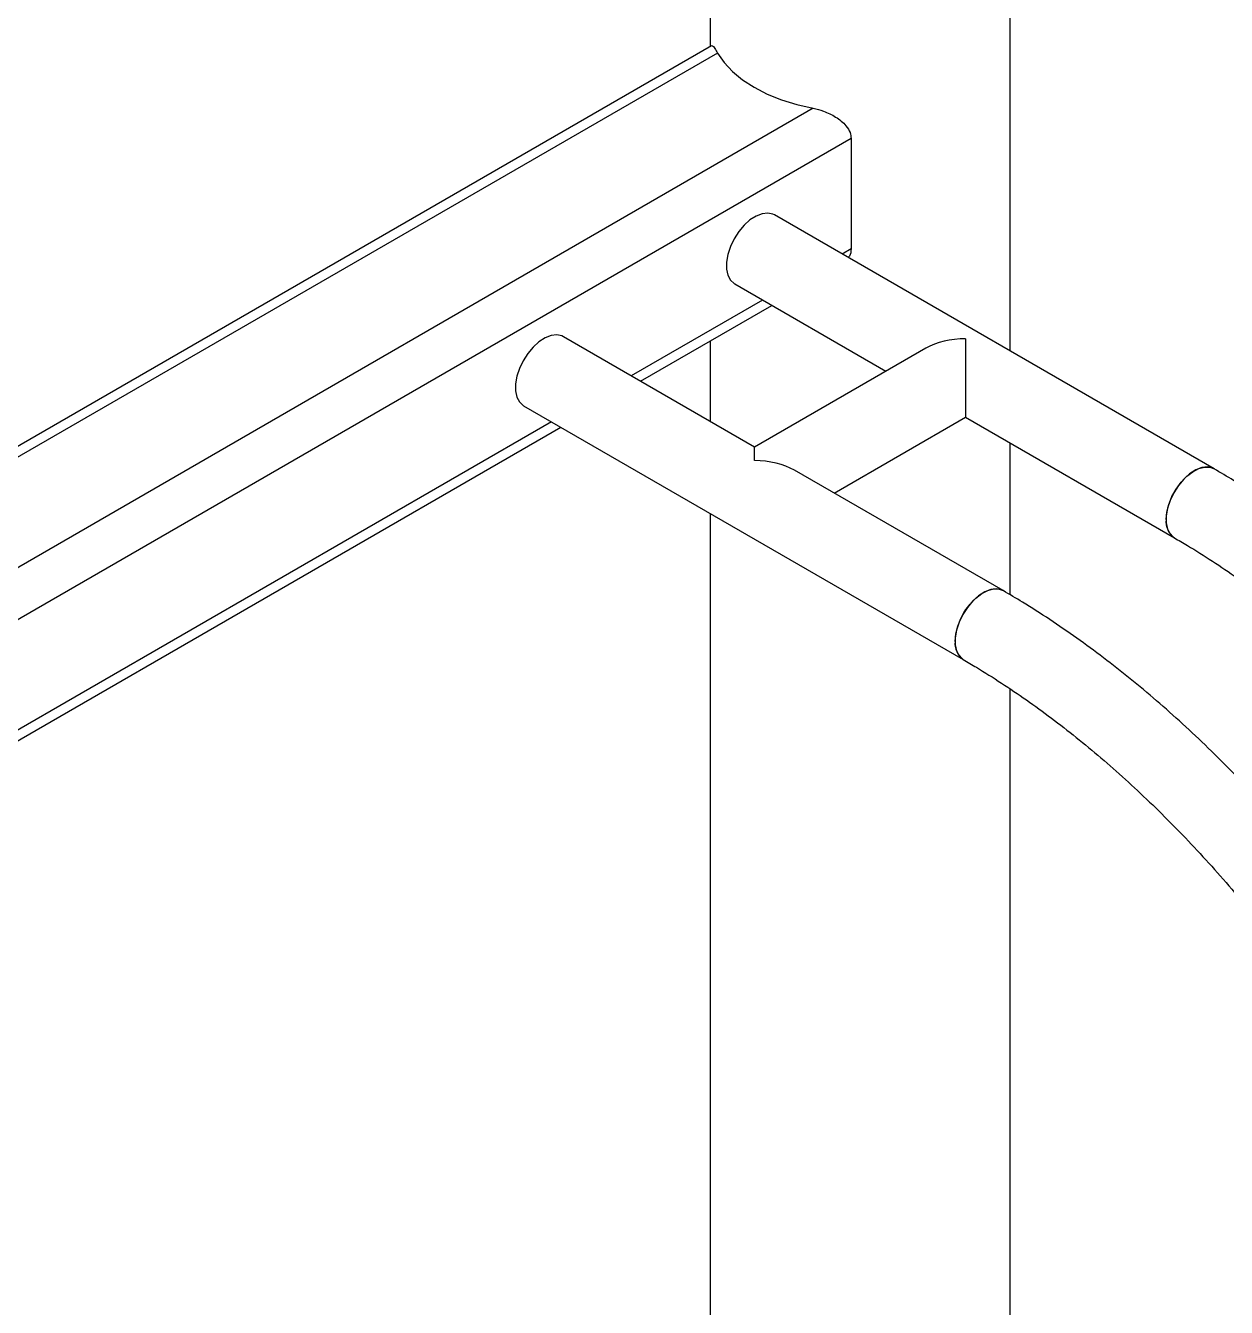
# Model space of a CAD drawing. Header units: millimetres. Extents: x 3621 to 9561, y -2206 to 1994.
# Drawn here: x 8833.5 to 9074.9, y 588.5 to 846.1 of the extents above; entities that cross this region are included whole.
import ezdxf

# ---------------------------------------------------------------- set-up
doc = ezdxf.new("R2010")
doc.units = ezdxf.units.MM

# ---------------------------------------------------------------- blocks, each defined once
blk = doc.blocks.new('izometria')
for p, q in [((-1648.84, 2478.94), (-1648.84, 2439.04)), ((-1588.54, 2377.86), (-1588.54, 2478.95)), ((-1648.56, 2439.2), (-3115.89, 1592.13)), ((-1647.33, 2437.75), (-3115.89, 1589.97)), ((-1628.1, 2426.65), (-3115.89, 1567.76)), ((-1620.5, 2420.58), (-3115.89, 1557.31)), ((-1620.5, 2420.58), (-1620.5, 2398.37)), ((-1547.51, 2354.18), (-1635.9, 2405.21)), ((-1620.5, 2398.37), (-1622.28, 2397.34)), ((-1643.9, 2391.35), (-1613.48, 2373.79)), ((-1638.28, 2388.11), (-1664.71, 2372.85)), ((-1662.83, 2371.77), (-1636.41, 2387.02)), ((-1639.9, 2358.53), (-1678.33, 2380.71)), ((-1648.84, 2379.85), (-1648.84, 2363.69)), ((-1605.47, 2378.41), (-1639.9, 2358.53)), ((-1686.33, 2366.86), (-1597.94, 2315.83)), ((-1680.71, 2363.61), (-1975.84, 2193.24)), ((-1623.9, 2349.29), (-1597.47, 2364.55)), ((-1597.47, 2364.55), (-1555.51, 2340.32)), ((-1973.96, 2192.16), (-1678.83, 2362.53)), ((-1588.54, 2328.86), (-1588.54, 2359.39)), ((-1589.94, 2329.69), (-1631.9, 2353.91)), ((-1648.84, 2345.22), (-1648.84, 2153.26)), ((-1588.54, 2116.57), (-1588.54, 2309.94))]:
    blk.add_line(p, q)
at = {"flags": 128}
for points in [[(-1647.33, 2437.75), (-1646.04, 2435.86), (-1644.37, 2434.06), (-1642.35, 2432.4), (-1640.01, 2430.88), (-1637.37, 2429.52), (-1634.48, 2428.36), (-1631.38, 2427.39), (-1628.1, 2426.65)], [(-1635.9, 2405.21), (-1636.24, 2405.37), (-1637.25, 2405.58), (-1638.39, 2405.45), (-1639.59, 2404.98), (-1640.82, 2404.2), (-1641.99, 2403.14), (-1643.08, 2401.85), (-1644.01, 2400.4), (-1644.75, 2398.85), (-1645.26, 2397.27), (-1645.52, 2395.74), (-1645.52, 2394.33), (-1645.26, 2393.1), (-1644.75, 2392.11), (-1644.01, 2391.41), (-1643.9, 2391.35)], [(-1678.33, 2380.71), (-1678.66, 2380.88), (-1679.68, 2381.09), (-1680.81, 2380.95), (-1682.02, 2380.49), (-1683.24, 2379.7), (-1684.42, 2378.65), (-1685.5, 2377.36), (-1686.43, 2375.91), (-1687.17, 2374.36), (-1687.69, 2372.78), (-1687.95, 2371.25), (-1687.95, 2369.83), (-1687.69, 2368.61), (-1687.17, 2367.62), (-1686.43, 2366.92), (-1686.33, 2366.86)], [(-1597.47, 2380.32), (-1597.47, 2379.08), (-1597.47, 2377.69), (-1597.47, 2376.18), (-1597.47, 2374.59), (-1597.47, 2372.98), (-1597.47, 2371.4), (-1597.47, 2369.88), (-1597.47, 2368.49), (-1597.47, 2367.25), (-1597.47, 2366.22), (-1597.47, 2365.41), (-1597.47, 2364.86), (-1597.47, 2364.58), (-1597.47, 2364.55)], [(-1639.9, 2355.83), (-1639.9, 2356.91), (-1639.9, 2357.74), (-1639.9, 2358.29), (-1639.9, 2358.52), (-1639.9, 2358.53)], [(-1557.17, 2343.99), (-1557.04, 2345.47), (-1556.65, 2347.03), (-1556.02, 2348.61), (-1555.17, 2350.12), (-1554.16, 2351.49), (-1553.03, 2352.67), (-1551.82, 2353.6), (-1550.6, 2354.23), (-1549.42, 2354.53), (-1548.34, 2354.49), (-1547.51, 2354.18)], [(-1547.51, 2354.18), (-1547.85, 2354.35), (-1548.86, 2354.55), (-1550, 2354.42), (-1551.21, 2353.95), (-1552.43, 2353.17), (-1553.61, 2352.11), (-1554.69, 2350.83), (-1555.62, 2349.37), (-1556.36, 2347.82), (-1556.87, 2346.24), (-1557.14, 2344.71), (-1557.14, 2343.3), (-1556.87, 2342.07), (-1556.36, 2341.09), (-1555.62, 2340.39), (-1555.51, 2340.32)], [(-1599.6, 2319.49), (-1599.46, 2320.98), (-1599.07, 2322.54), (-1598.44, 2324.11), (-1597.6, 2325.62), (-1596.59, 2327), (-1595.45, 2328.18), (-1594.24, 2329.11), (-1593.02, 2329.73), (-1591.84, 2330.04), (-1590.76, 2330), (-1589.94, 2329.69)], [(-1589.94, 2329.69), (-1590.28, 2329.85), (-1591.29, 2330.06), (-1592.43, 2329.93), (-1593.63, 2329.46), (-1594.85, 2328.68), (-1596.03, 2327.62), (-1597.11, 2326.33), (-1598.05, 2324.88), (-1598.79, 2323.33), (-1599.3, 2321.75), (-1599.56, 2320.22), (-1599.56, 2318.81), (-1599.3, 2317.58), (-1598.79, 2316.59), (-1598.05, 2315.9), (-1597.94, 2315.83)]]:
    blk.add_lwpolyline(points, dxfattribs=at)
for centre, start, end in [((-1553.23, 2343.56), 173.8201, 234.8095), ((-1595.66, 2319.07), 173.822, 234.8049)]:
    blk.add_arc(centre, 3.96, start, end)
for centre, start_param, end_param in [((-1597.47, 2373.79), 1.570796, 2.356113), ((-1639.9, 2349.29), 0.785479, 1.570796)]:
    blk.add_ellipse(centre, major_axis=(11.31, 0), ratio=0.577382, start_param=start_param, end_param=end_param)
for points, knots in [([(-1648.51, 2439.12), (-1648.48, 2439.16), (-1648.35, 2439.31), (-1647.96, 2438.8), (-1647.52, 2438.07), (-1647.33, 2437.75)], [0, 0, 0, 0, 0.205018, 0.658776, 1, 1, 1, 1]), ([(-1628.1, 2426.65), (-1627.41, 2426.48), (-1625.85, 2426.1), (-1623.49, 2424.94), (-1621.64, 2423.44), (-1620.64, 2421.88), (-1620.54, 2420.98), (-1620.5, 2420.58)], [0, 0, 0, 0, 0.195915, 0.441417, 0.701353, 0.86928, 1, 1, 1, 1]), ([(-1620.5, 2398.37), (-1620.53, 2397.87), (-1620.58, 2397.24), (-1620.97, 2396.73), (-1621.05, 2396.63)], [0, 0, 0, 0, 0.800315, 1, 1, 1, 1]), ([(-1483.54, 2037.61), (-1482.12, 2037.86), (-1479.13, 2038.38), (-1474.71, 2039.54), (-1470.29, 2041), (-1466.01, 2042.75), (-1461.88, 2044.78), (-1457.92, 2047.08), (-1454.12, 2049.64), (-1450.49, 2052.48), (-1447.04, 2055.57), (-1443.77, 2058.92), (-1440.69, 2062.52), (-1437.79, 2066.37), (-1435.1, 2070.46), (-1432.61, 2074.78), (-1430.32, 2079.34), (-1428.25, 2084.12), (-1426.4, 2089.11), (-1424.76, 2094.31), (-1423.36, 2099.7), (-1422.18, 2105.27), (-1421.23, 2111.01), (-1420.51, 2116.92), (-1420.02, 2122.98), (-1419.77, 2129.17), (-1419.75, 2135.49), (-1419.96, 2141.93), (-1420.4, 2148.47), (-1421.07, 2155.11), (-1421.96, 2161.82), (-1423.08, 2168.61), (-1424.43, 2175.45), (-1425.99, 2182.34), (-1427.76, 2189.26), (-1429.75, 2196.21), (-1431.95, 2203.17), (-1434.35, 2210.13), (-1436.95, 2217.08), (-1439.75, 2224), (-1442.73, 2230.9), (-1445.91, 2237.74), (-1449.26, 2244.53), (-1452.78, 2251.25), (-1456.48, 2257.89), (-1460.33, 2264.44), (-1464.34, 2270.89), (-1468.5, 2277.22), (-1472.8, 2283.43), (-1477.24, 2289.5), (-1481.8, 2295.44), (-1486.48, 2301.21), (-1491.27, 2306.82), (-1496.17, 2312.26), (-1501.16, 2317.51), (-1506.25, 2322.57), (-1511.41, 2327.43), (-1516.64, 2332.08), (-1521.94, 2336.51), (-1527.29, 2340.72), (-1532.69, 2344.69), (-1538.13, 2348.41), (-1543.07, 2351.57), (-1546.21, 2353.41), (-1547.51, 2354.18)], [0, 0, 0, 0, 0.0144221, 0.0303176, 0.0461473, 0.0619213, 0.0776533, 0.0933594, 0.1090572, 0.124759, 0.1404825, 0.1562439, 0.1720567, 0.1879313, 0.2038742, 0.2198881, 0.2359722, 0.2521226, 0.268333, 0.2845958, 0.3009022, 0.3172437, 0.3336123, 0.3500002, 0.3664013, 0.38281, 0.399222, 0.4156331, 0.4320408, 0.4484434, 0.4648399, 0.4812295, 0.4976119, 0.5139871, 0.5303552, 0.5467167, 0.5630718, 0.5794211, 0.5957653, 0.612105, 0.6284408, 0.6447735, 0.6611037, 0.6774324, 0.69376, 0.7100874, 0.7264152, 0.7427441, 0.7590747, 0.7754079, 0.7917443, 0.8080847, 0.8244299, 0.8407804, 0.8571371, 0.8735006, 0.8898715, 0.9062502, 0.9226372, 0.9390328, 0.955437, 0.9718497, 0.9882702, 1, 1, 1, 1]), ([(-1555.51, 2340.32), (-1554.63, 2339.81), (-1552.08, 2338.32), (-1547.85, 2335.65), (-1542.82, 2332.25), (-1537.8, 2328.6), (-1532.8, 2324.71), (-1527.83, 2320.6), (-1522.91, 2316.26), (-1518.04, 2311.71), (-1513.23, 2306.96), (-1508.49, 2302.01), (-1503.83, 2296.87), (-1499.26, 2291.55), (-1494.79, 2286.06), (-1490.43, 2280.42), (-1486.18, 2274.63), (-1482.06, 2268.71), (-1478.07, 2262.66), (-1474.23, 2256.5), (-1470.53, 2250.24), (-1466.99, 2243.89), (-1463.61, 2237.46), (-1460.4, 2230.97), (-1457.37, 2224.43), (-1454.52, 2217.85), (-1451.85, 2211.25), (-1449.38, 2204.63), (-1447.1, 2198.01), (-1445.02, 2191.41), (-1443.14, 2184.83), (-1441.47, 2178.3), (-1440.01, 2171.81), (-1438.76, 2165.39), (-1437.73, 2159.05), (-1436.91, 2152.8), (-1436.31, 2146.65), (-1435.92, 2140.62), (-1435.74, 2134.71), (-1435.78, 2128.94), (-1436.04, 2123.32), (-1436.5, 2117.86), (-1437.18, 2112.57), (-1438.05, 2107.45), (-1439.14, 2102.53), (-1440.42, 2097.8), (-1441.9, 2093.27), (-1443.57, 2088.95), (-1445.43, 2084.85), (-1447.47, 2080.97), (-1449.7, 2077.31), (-1452.12, 2073.89), (-1454.71, 2070.69), (-1457.48, 2067.74), (-1460.43, 2065.03), (-1463.56, 2062.56), (-1466.87, 2060.37), (-1469.51, 2058.83), (-1471.09, 2058.12), (-1471.46, 2057.95)], [0, 0, 0, 0, 0.009313, 0.02708, 0.044855, 0.062637, 0.080428, 0.098228, 0.116038, 0.133857, 0.151684, 0.169521, 0.187365, 0.205216, 0.223073, 0.240936, 0.258804, 0.276676, 0.294551, 0.312428, 0.330306, 0.348184, 0.366062, 0.383938, 0.401812, 0.419682, 0.437548, 0.455408, 0.473262, 0.49111, 0.508949, 0.52678, 0.544602, 0.562413, 0.580215, 0.598006, 0.615786, 0.633555, 0.651315, 0.669066, 0.68681, 0.704549, 0.722287, 0.740028, 0.757777, 0.775541, 0.79333, 0.811155, 0.829029, 0.846968, 0.864989, 0.883108, 0.901341, 0.919702, 0.938194, 0.956813, 0.975538, 0.994337, 1, 1, 1, 1]), ([(-1597.94, 2030.04), (-1596.97, 2029.49), (-1594.17, 2027.9), (-1589.54, 2025.46), (-1584.04, 2022.83), (-1578.55, 2020.48), (-1573.07, 2018.41), (-1567.63, 2016.62), (-1562.23, 2015.12), (-1556.87, 2013.92), (-1551.58, 2013.01), (-1546.36, 2012.41), (-1541.22, 2012.1), (-1536.18, 2012.09), (-1531.24, 2012.39), (-1526.41, 2012.98), (-1521.71, 2013.87), (-1517.14, 2015.04), (-1512.71, 2016.51), (-1508.43, 2018.26), (-1504.31, 2020.28), (-1500.34, 2022.58), (-1496.54, 2025.15), (-1492.92, 2027.98), (-1489.47, 2031.08), (-1486.2, 2034.43), (-1483.11, 2038.03), (-1480.22, 2041.88), (-1477.53, 2045.97), (-1475.03, 2050.29), (-1472.75, 2054.85), (-1470.68, 2059.63), (-1468.82, 2064.62), (-1467.19, 2069.81), (-1465.78, 2075.2), (-1464.6, 2080.78), (-1463.65, 2086.52), (-1462.94, 2092.43), (-1462.45, 2098.48), (-1462.2, 2104.68), (-1462.18, 2111), (-1462.39, 2117.44), (-1462.83, 2123.98), (-1463.49, 2130.61), (-1464.39, 2137.33), (-1465.51, 2144.11), (-1466.85, 2150.96), (-1468.41, 2157.84), (-1470.19, 2164.77), (-1472.18, 2171.72), (-1474.37, 2178.68), (-1476.77, 2185.64), (-1479.38, 2192.59), (-1482.17, 2199.51), (-1485.16, 2206.4), (-1488.33, 2213.25), (-1491.68, 2220.04), (-1495.21, 2226.76), (-1498.9, 2233.4), (-1502.76, 2239.95), (-1506.77, 2246.39), (-1510.93, 2252.73), (-1515.23, 2258.94), (-1519.66, 2265.01), (-1524.22, 2270.94), (-1528.91, 2276.72), (-1533.7, 2282.33), (-1538.6, 2287.77), (-1543.59, 2293.02), (-1548.67, 2298.08), (-1553.83, 2302.94), (-1559.07, 2307.59), (-1564.37, 2312.02), (-1569.72, 2316.22), (-1575.12, 2320.19), (-1580.55, 2323.92), (-1585.5, 2327.08), (-1588.63, 2328.92), (-1589.94, 2329.69)], [0, 0, 0, 0, 0.007103, 0.020545, 0.033992, 0.047438, 0.060878, 0.074309, 0.087726, 0.101121, 0.114488, 0.12782, 0.141109, 0.154347, 0.16753, 0.180654, 0.193717, 0.20672, 0.21967, 0.232575, 0.245445, 0.258294, 0.271136, 0.283981, 0.296844, 0.309738, 0.322675, 0.335661, 0.348704, 0.361805, 0.374963, 0.388175, 0.401436, 0.414741, 0.428081, 0.441449, 0.45484, 0.468247, 0.481664, 0.495088, 0.508514, 0.52194, 0.535363, 0.548782, 0.562195, 0.575603, 0.589005, 0.602402, 0.615792, 0.629177, 0.642557, 0.655932, 0.669303, 0.68267, 0.696034, 0.709396, 0.722755, 0.736113, 0.749471, 0.762828, 0.776185, 0.789544, 0.802903, 0.816265, 0.82963, 0.842998, 0.856369, 0.869745, 0.883126, 0.896513, 0.909906, 0.923305, 0.936711, 0.950124, 0.963544, 0.976971, 0.990404, 1, 1, 1, 1]), ([(-1597.94, 2315.83), (-1597.06, 2315.32), (-1594.51, 2313.82), (-1590.27, 2311.16), (-1585.24, 2307.75), (-1580.22, 2304.1), (-1575.23, 2300.22), (-1570.26, 2296.11), (-1565.34, 2291.77), (-1560.46, 2287.22), (-1555.65, 2282.47), (-1550.91, 2277.51), (-1546.25, 2272.37), (-1541.68, 2267.06), (-1537.21, 2261.57), (-1532.85, 2255.93), (-1528.61, 2250.14), (-1524.49, 2244.22), (-1520.5, 2238.17), (-1516.66, 2232.01), (-1512.96, 2225.74), (-1509.42, 2219.39), (-1506.04, 2212.97), (-1502.83, 2206.48), (-1499.8, 2199.94), (-1496.94, 2193.36), (-1494.28, 2186.75), (-1491.8, 2180.14), (-1489.52, 2173.52), (-1487.44, 2166.92), (-1485.57, 2160.34), (-1483.9, 2153.8), (-1482.44, 2147.32), (-1481.19, 2140.9), (-1480.16, 2134.56), (-1479.34, 2128.31), (-1478.73, 2122.16), (-1478.34, 2116.13), (-1478.17, 2110.22), (-1478.21, 2104.45), (-1478.46, 2098.83), (-1478.93, 2093.37), (-1479.6, 2088.07), (-1480.48, 2082.96), (-1481.56, 2078.03), (-1482.85, 2073.3), (-1484.32, 2068.78), (-1485.99, 2064.46), (-1487.85, 2060.36), (-1489.9, 2056.48), (-1492.13, 2052.82), (-1494.54, 2049.39), (-1497.14, 2046.2), (-1499.91, 2043.24), (-1502.86, 2040.53), (-1505.99, 2038.07), (-1509.29, 2035.86), (-1512.76, 2033.92), (-1516.4, 2032.25), (-1520.18, 2030.85), (-1524.1, 2029.74), (-1528.15, 2028.91), (-1532.32, 2028.36), (-1536.59, 2028.09), (-1540.97, 2028.1), (-1545.45, 2028.39), (-1550.02, 2028.96), (-1554.66, 2029.8), (-1559.39, 2030.92), (-1564.18, 2032.3), (-1569.03, 2033.96), (-1573.94, 2035.89), (-1578.89, 2038.08), (-1583.79, 2040.5), (-1587.48, 2042.49), (-1589.5, 2043.65), (-1589.94, 2043.9)], [0, 0, 0, 0, 0.007128, 0.020725, 0.034329, 0.047938, 0.061555, 0.075178, 0.088808, 0.102445, 0.116089, 0.12974, 0.143397, 0.157059, 0.170726, 0.184397, 0.198072, 0.21175, 0.22543, 0.239112, 0.252795, 0.266478, 0.28016, 0.293842, 0.307521, 0.321197, 0.334871, 0.34854, 0.362204, 0.375863, 0.389517, 0.403163, 0.416803, 0.430435, 0.444059, 0.457675, 0.471283, 0.484882, 0.498474, 0.51206, 0.52564, 0.539216, 0.552792, 0.56637, 0.579953, 0.593549, 0.607164, 0.620806, 0.634486, 0.648215, 0.662007, 0.675874, 0.689829, 0.70388, 0.718033, 0.732283, 0.746614, 0.761001, 0.775408, 0.789784, 0.804098, 0.818326, 0.832456, 0.846487, 0.860424, 0.87428, 0.888065, 0.901794, 0.915479, 0.929131, 0.942758, 0.95637, 0.969972, 0.983569, 0.996441, 1, 1, 1, 1])]:
    blk.add_open_spline(points, degree=3, knots=knots)

msp = doc.modelspace()

# ---------------------------------------------------------------- block references
msp.add_blockref('izometria', (10619.91, -1597.16))

doc.saveas('drawing.dxf')
